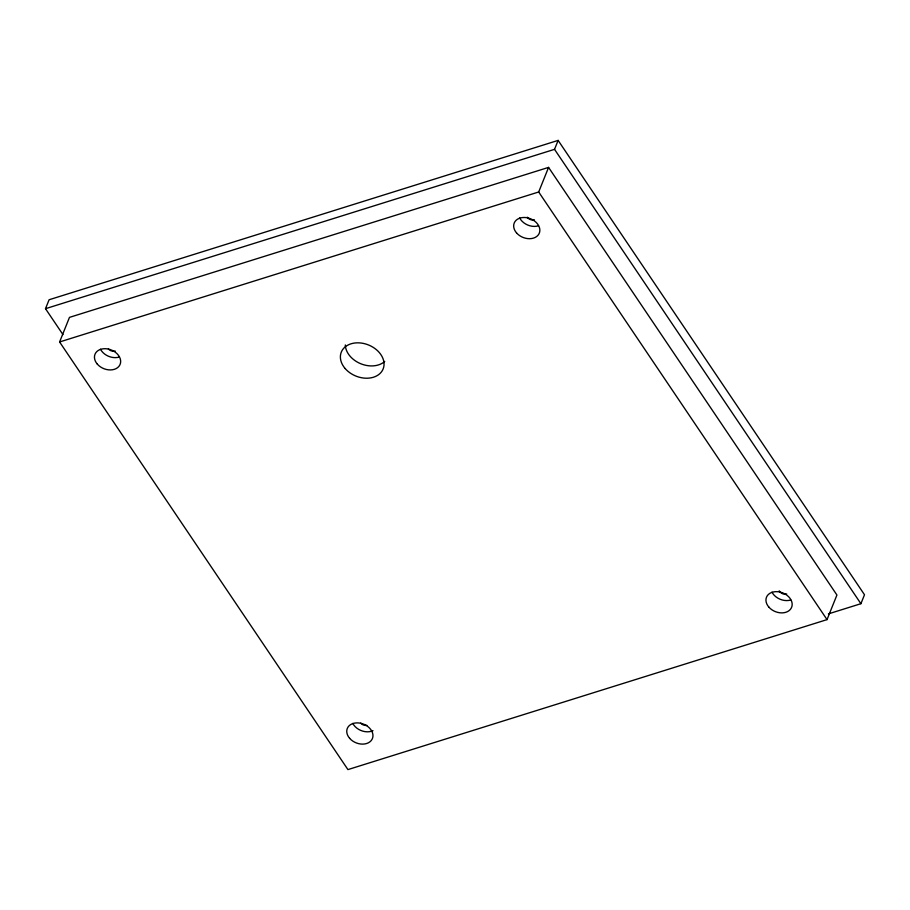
<?xml version="1.0" encoding="UTF-8"?>
<svg xmlns="http://www.w3.org/2000/svg" width="910" height="910" viewBox="0 0 910 910"><rect width="100%" height="100%" fill="white"/><g stroke="black" fill="none" stroke-linecap="round" stroke-linejoin="round"><path stroke-width="1.36" d="M62.961 334.596L45.5 308.695L49.094 299.754L558.126 140.402L864.5 594.753L860.905 603.705L828.418 613.875M59.594 341.967L69.478 317.374L548.571 167.394L836.927 595.026L827.031 619.619L347.938 769.598L59.594 341.967L538.686 191.987L548.571 167.394M45.5 308.695L554.531 149.342L558.126 140.402M554.531 149.342L860.905 603.705M538.686 191.987L827.031 619.619M119.267 357.05A13.536 10.067 21.9 0 1 100.487 349.201M115.206 351.033A5.414 4.027 21.9 0 1 108.404 348.939M384.725 361.418A22.557 16.79 21.9 0 1 360.519 363.647A22.557 16.79 21.9 0 1 345.322 344.947M534.409 219.799A5.414 4.027 21.9 0 1 527.22 217.194M538.47 225.816A13.536 10.067 21.9 0 1 519.69 217.968M790.767 599.997A13.536 10.067 21.9 0 1 771.998 592.148M786.718 593.98A5.414 4.027 21.9 0 1 779.21 590.84M366.901 725.361A5.414 4.027 21.9 0 1 360.713 723.12M372.975 730.684A13.536 10.067 21.9 0 1 352.796 723.382M97.313 364.114A13.536 10.067 21.9 0 0 119.756 365.137A13.536 10.067 21.9 0 0 105.617 348.712A13.536 10.067 21.9 0 0 97.313 364.114M345.129 368.516A22.557 16.79 21.9 0 0 382.541 370.211A22.557 16.79 21.9 0 0 358.972 342.854A22.557 16.79 21.9 0 0 345.129 368.516M516.516 232.88A13.536 10.067 21.9 0 0 538.959 233.904A13.536 10.067 21.9 0 0 524.82 217.49A13.536 10.067 21.9 0 0 516.516 232.88M768.813 607.061A13.536 10.067 21.9 0 0 791.268 608.085A13.536 10.067 21.9 0 0 777.117 591.659A13.536 10.067 21.9 0 0 768.813 607.061M349.611 738.294A13.536 10.067 21.9 0 0 372.065 739.307A13.536 10.067 21.9 0 0 357.914 722.893A13.536 10.067 21.9 0 0 349.611 738.294"/></g></svg>
